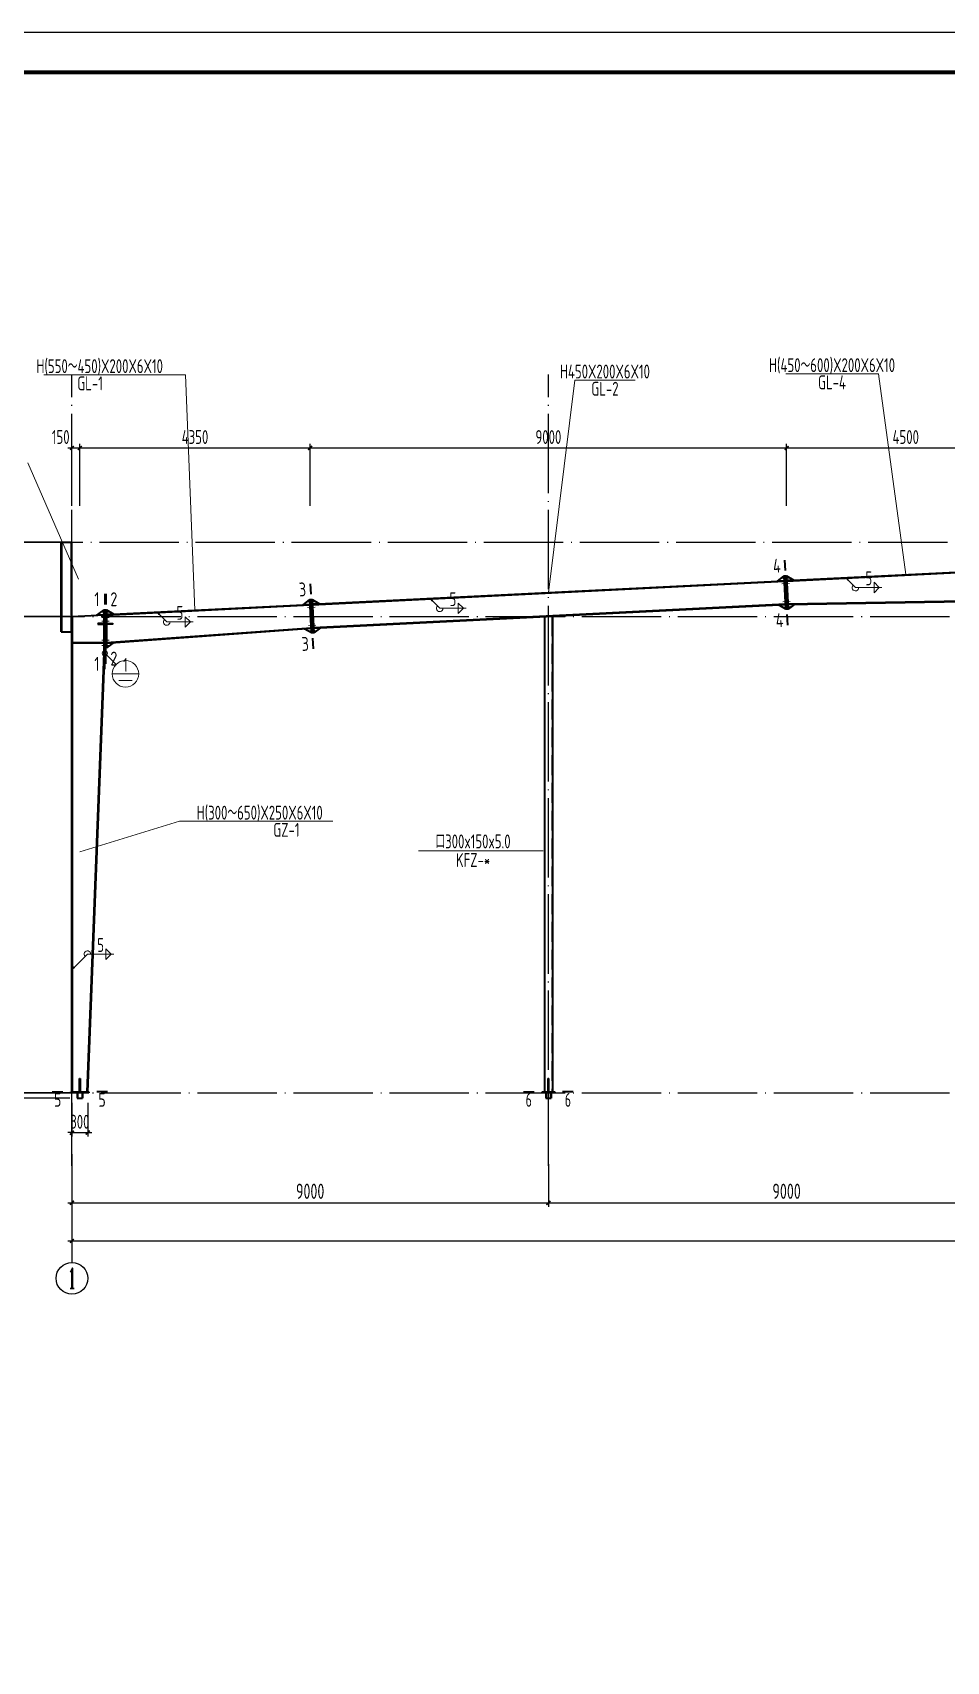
# Model space of a CAD drawing. Extents: x 753177 to 2169292, y -530934 to -273477.
# Drawn here: x 1936667 to 1971192, y -466303 to -404784 of the extents above; entities that cross this region are included whole.
import ezdxf
from ezdxf.enums import TextEntityAlignment as Align

# ---------------------------------------------------------------- set-up
doc = ezdxf.new("R2010")
doc.units = 0
doc.header["$LTSCALE"] = 1500
doc.header["$MEASUREMENT"] = 0
for name, pattern in [('DASH', [0.35, 0.25, -0.1]), ('DOTE', [2.42, 2, -0.2, 0.02, -0.2]), ('线型6', [8.75, 5, -1.25, 1.25, -1.25])]:
    doc.linetypes.add(name, pattern=pattern)
doc.layers.get('Defpoints').update_dxf_attribs({"color": 252})
for name, color, linetype in [('00-tk', 151, 'Continuous'), ('AXIS', 3, 'Continuous'), ('AXIS_TEXT', 7, 'Continuous'), ('DIM', 3, 'Continuous')]:
    doc.layers.add(name, color=color, linetype=linetype)
for name, color, linetype, lineweight in [('10', 7, 'Continuous', 35), ('111', 9, '线型6', 18), ('114', 2, 'Continuous', 18), ('116', 1, 'Continuous', 35), ('14', 2, 'Continuous', 35), ('TK', 252, 'Continuous', 13), ('墙线__粗线', 7, 'Continuous', 18), ('字符串标注', 9, 'Continuous', 18), ('柱子', 3, 'Continuous', 35), ('焊缝标注', 9, 'Continuous', 18), ('索引符号标注', 9, 'Continuous', 18)]:
    doc.layers.add(name, color=color, linetype=linetype, lineweight=lineweight)
doc.styles.add('_TCH_AXIS', font='COMPLEX', dxfattribs={"bigfont": 'GBCBIG'})
doc.styles.add('COMPLEX', font='COMPLEX')
doc.styles.add('FromPkpm', font='Pkpmeng', dxfattribs={"width": 0.7, "bigfont": 'hztxt'})
doc.styles.add('TSSD_Dimension', font='Tssdeng.shx', dxfattribs={"width": 0.7, "bigfont": 'hztxt.shx'})
doc.dimstyles.new('TSSD_150_150', dxfattribs={"dimtxt": 525, "dimasz": 150, "dimexe": 150, "dimexo": 375, "dimgap": 150, "dimtad": 1, "dimdec": 0, "dimzin": 0, "dimdsep": 46, "dimtxsty": 'TSSD_Dimension', "dimblk": 'ARCHTICK', "dimblk1": 'ARCHTICK', "dimblk2": 'ARCHTICK', "dimcen": 0, "dimdle": 150, "dimclrt": 7, "dimadec": 0, "dimazin": 0, "dimtfac": 1, "dimtdec": 0, "dimtix": 1, "dimtmove": 2, "dimatfit": 3, "dimfxl": 0, "dimtolj": 1, "dimtzin": 0, "dimarcsym": 0})
doc.dimstyles.new('TSSD_75_150', dxfattribs={"dimtxt": 575, "dimasz": 150, "dimexe": 150, "dimexo": 375, "dimgap": 150, "dimtad": 1, "dimdec": 0, "dimlfac": 0.5, "dimzin": 0, "dimdsep": 46, "dimtxsty": 'TSSD_Dimension', "dimblk": 'ARCHTICK', "dimcen": 0, "dimdle": 150, "dimclrt": 7, "dimadec": 0, "dimazin": 0, "dimtfac": 1, "dimtdec": 0, "dimtix": 1, "dimtmove": 2, "dimatfit": 3, "dimfxl": 0, "dimtolj": 1, "dimtzin": 0, "dimarcsym": 0})

# ---------------------------------------------------------------- blocks, each defined once
blk = doc.blocks.new('A$C16496DF1')
at = {"layer": '00-tk', "linetype": 'Continuous'}
blk.add_line((178350, 126150), (0, 126150), dxfattribs=at)
at = {"layer": '00-tk', "const_width": 150}
blk.add_lwpolyline([(3750, 124650), (176850, 124650), (176850, 1500), (3750, 1500)], close=True, dxfattribs=at)
blk = doc.blocks.new('_ArchTick')
at = {"color": 0, "linetype": 'ByBlock', "const_width": 0.4}
blk.add_lwpolyline([(-0.5, -0.5), (0.5, 0.5)], dxfattribs=at)
blk = doc.blocks.new('*D1314')
at = {"layer": 'Defpoints', "color": 0, "transparency": 16777216}
for p in [(1938154, -444832), (1938754, -444832), (1938754, -446332)]:
    blk.add_point(p, dxfattribs=at)
at = {"layer": 'DIM', "color": 0, "lineweight": -2, "transparency": 16777216}
for p, q in [((1938154, -445207), (1938154, -446482)), ((1938754, -445207), (1938754, -446482)), ((1938154, -446332), (1938004, -446332)), ((1938154, -446332), (1938754, -446332)), ((1938754, -446332), (1938904, -446332))]:
    blk.add_line(p, q, dxfattribs=at)
at = {"layer": 'DIM', "color": 0, "lineweight": -2, "transparency": 16777216, "xscale": 150, "yscale": 150, "zscale": 150}
blk.add_blockref('_ArchTick', (1938154, -446332), dxfattribs=at)
at = {"layer": 'DIM', "color": 0, "lineweight": -2, "transparency": 16777216, "xscale": 150, "yscale": 150, "zscale": 150, "rotation": 180}
blk.add_blockref('_ArchTick', (1938754, -446332), dxfattribs=at)
at = {"layer": 'DIM', "color": 7, "transparency": 16777216, "insert": (1938454, -445920), "char_height": 525, "attachment_point": 5, "style": 'TSSD_Dimension'}
blk.add_mtext('\\A1;300', dxfattribs=at)
blk = doc.blocks.new('*D1256')
at = {"layer": 'Defpoints', "color": 0, "transparency": 16777216}
for p in [(1938454, -420472), (1938154, -423032), (1938454, -423032)]:
    blk.add_point(p, dxfattribs=at)
at = {"layer": 'DIM', "color": 0, "lineweight": -2, "transparency": 16777216}
for p, q in [((1938004, -420472), (1938604, -420472)), ((1938154, -422657), (1938154, -420322)), ((1938454, -422657), (1938454, -420322))]:
    blk.add_line(p, q, dxfattribs=at)
at = {"layer": 'DIM', "color": 0, "lineweight": -2, "transparency": 16777216, "xscale": 150, "yscale": 150, "zscale": 150, "rotation": 180}
blk.add_blockref('_ArchTick', (1938154, -420472), dxfattribs=at)
at = {"layer": 'DIM', "color": 0, "lineweight": -2, "transparency": 16777216, "xscale": 150, "yscale": 150, "zscale": 150}
blk.add_blockref('_ArchTick', (1938454, -420472), dxfattribs=at)
at = {"layer": 'DIM', "color": 7, "transparency": 16777216, "insert": (1937730, -420060), "char_height": 525, "attachment_point": 5, "style": 'TSSD_Dimension'}
blk.add_mtext('\\A1;150', dxfattribs=at)
blk = doc.blocks.new('*D1257')
at = {"layer": 'Defpoints', "color": 0, "transparency": 16777216}
for p in [(1947154, -420472), (1938454, -423032), (1947154, -423032)]:
    blk.add_point(p, dxfattribs=at)
at = {"layer": 'DIM', "color": 0, "lineweight": -2, "transparency": 16777216}
for p, q in [((1938304, -420472), (1947304, -420472)), ((1938454, -422657), (1938454, -420322)), ((1947154, -422657), (1947154, -420322))]:
    blk.add_line(p, q, dxfattribs=at)
at = {"layer": 'DIM', "color": 0, "lineweight": -2, "transparency": 16777216, "xscale": 150, "yscale": 150, "zscale": 150, "rotation": 180}
blk.add_blockref('_ArchTick', (1938454, -420472), dxfattribs=at)
at = {"layer": 'DIM', "color": 0, "lineweight": -2, "transparency": 16777216, "xscale": 150, "yscale": 150, "zscale": 150}
blk.add_blockref('_ArchTick', (1947154, -420472), dxfattribs=at)
at = {"layer": 'DIM', "color": 7, "transparency": 16777216, "insert": (1942804, -420060), "char_height": 525, "attachment_point": 5, "style": 'TSSD_Dimension'}
blk.add_mtext('\\A1;4350', dxfattribs=at)
blk = doc.blocks.new('*D1258')
at = {"layer": 'Defpoints', "color": 0, "transparency": 16777216}
for p in [(1965154, -420472), (1947154, -423032), (1965154, -423032)]:
    blk.add_point(p, dxfattribs=at)
at = {"layer": 'DIM', "color": 0, "lineweight": -2, "transparency": 16777216}
for p, q in [((1947004, -420472), (1965304, -420472)), ((1947154, -422657), (1947154, -420322)), ((1965154, -422657), (1965154, -420322))]:
    blk.add_line(p, q, dxfattribs=at)
at = {"layer": 'DIM', "color": 0, "lineweight": -2, "transparency": 16777216, "xscale": 150, "yscale": 150, "zscale": 150, "rotation": 180}
blk.add_blockref('_ArchTick', (1947154, -420472), dxfattribs=at)
at = {"layer": 'DIM', "color": 0, "lineweight": -2, "transparency": 16777216, "xscale": 150, "yscale": 150, "zscale": 150}
blk.add_blockref('_ArchTick', (1965154, -420472), dxfattribs=at)
at = {"layer": 'DIM', "color": 7, "transparency": 16777216, "insert": (1956154, -420060), "char_height": 525, "attachment_point": 5, "style": 'TSSD_Dimension'}
blk.add_mtext('\\A1;9000', dxfattribs=at)
blk = doc.blocks.new('*D1259')
at = {"layer": 'Defpoints', "color": 0, "transparency": 16777216}
for p in [(1974154, -420472), (1965154, -423032), (1974154, -423032)]:
    blk.add_point(p, dxfattribs=at)
at = {"layer": 'DIM', "color": 0, "lineweight": -2, "transparency": 16777216}
for p, q in [((1965004, -420472), (1974304, -420472)), ((1965154, -422657), (1965154, -420322)), ((1974154, -422657), (1974154, -420322))]:
    blk.add_line(p, q, dxfattribs=at)
at = {"layer": 'DIM', "color": 0, "lineweight": -2, "transparency": 16777216, "xscale": 150, "yscale": 150, "zscale": 150, "rotation": 180}
blk.add_blockref('_ArchTick', (1965154, -420472), dxfattribs=at)
at = {"layer": 'DIM', "color": 0, "lineweight": -2, "transparency": 16777216, "xscale": 150, "yscale": 150, "zscale": 150}
blk.add_blockref('_ArchTick', (1974154, -420472), dxfattribs=at)
at = {"layer": 'DIM', "color": 7, "transparency": 16777216, "insert": (1969654, -420060), "char_height": 525, "attachment_point": 5, "style": 'TSSD_Dimension'}
blk.add_mtext('\\A1;4500', dxfattribs=at)
blk = doc.blocks.new('*D1316')
at = {"layer": 'Defpoints', "color": 0, "transparency": 16777216}
for p in [(1956154, -447149), (1974154, -447149), (1974154, -448984)]:
    blk.add_point(p, dxfattribs=at)
at = {"layer": 'DIM', "color": 0, "lineweight": -2, "transparency": 16777216}
for p, q in [((1956154, -447524), (1956154, -449134)), ((1974154, -447524), (1974154, -449134)), ((1956004, -448984), (1974304, -448984))]:
    blk.add_line(p, q, dxfattribs=at)
at = {"layer": 'DIM', "color": 0, "lineweight": -2, "transparency": 16777216, "xscale": 150, "yscale": 150, "zscale": 150, "rotation": 180}
blk.add_blockref('_ArchTick', (1956154, -448984), dxfattribs=at)
at = {"layer": 'DIM', "color": 0, "lineweight": -2, "transparency": 16777216, "xscale": 150, "yscale": 150, "zscale": 150}
blk.add_blockref('_ArchTick', (1974154, -448984), dxfattribs=at)
at = {"layer": 'DIM', "color": 7, "transparency": 16777216, "insert": (1965154, -448546), "char_height": 575, "attachment_point": 5, "style": 'TSSD_Dimension'}
blk.add_mtext('\\A1;9000', dxfattribs=at)
blk = doc.blocks.new('_AXISO')
blk.add_circle((0, 0), 0.5)
at = {"layer": 'AXIS_TEXT', "style": 'COMPLEX', "width": 1.041667}
blk.add_attdef('A', text='', height=0.56, dxfattribs=at).set_placement((-0.25, -0.28), (0.25, -0.28), align=Align.FIT)
blk = doc.blocks.new('*D1318')
at = {"layer": 'Defpoints', "color": 0, "transparency": 16777216}
for p in [(1938154, -447954), (2010154, -447954), (2010154, -450421)]:
    blk.add_point(p, dxfattribs=at)
at = {"layer": 'DIM', "color": 0, "lineweight": -2, "transparency": 16777216}
for p, q in [((1938154, -448329), (1938154, -450571)), ((2010154, -448329), (2010154, -450571)), ((1938004, -450421), (2010304, -450421))]:
    blk.add_line(p, q, dxfattribs=at)
at = {"layer": 'DIM', "color": 0, "lineweight": -2, "transparency": 16777216, "xscale": 150, "yscale": 150, "zscale": 150, "rotation": 180}
blk.add_blockref('_ArchTick', (1938154, -450421), dxfattribs=at)
at = {"layer": 'DIM', "color": 0, "lineweight": -2, "transparency": 16777216, "xscale": 150, "yscale": 150, "zscale": 150}
blk.add_blockref('_ArchTick', (2010154, -450421), dxfattribs=at)
at = {"layer": 'DIM', "color": 7, "transparency": 16777216, "insert": (1974154, -449983), "char_height": 575, "attachment_point": 5, "style": 'TSSD_Dimension'}
blk.add_mtext('\\A1;36000', dxfattribs=at)
blk = doc.blocks.new('*D1319')
at = {"layer": 'Defpoints', "color": 0, "transparency": 16777216}
for p in [(1938154, -447149), (1956154, -447149), (1956154, -448984)]:
    blk.add_point(p, dxfattribs=at)
at = {"layer": 'DIM', "color": 0, "lineweight": -2, "transparency": 16777216}
for p, q in [((1938154, -447524), (1938154, -449134)), ((1956154, -447524), (1956154, -449134)), ((1938004, -448984), (1956304, -448984))]:
    blk.add_line(p, q, dxfattribs=at)
at = {"layer": 'DIM', "color": 0, "lineweight": -2, "transparency": 16777216, "xscale": 150, "yscale": 150, "zscale": 150, "rotation": 180}
blk.add_blockref('_ArchTick', (1938154, -448984), dxfattribs=at)
at = {"layer": 'DIM', "color": 0, "lineweight": -2, "transparency": 16777216, "xscale": 150, "yscale": 150, "zscale": 150}
blk.add_blockref('_ArchTick', (1956154, -448984), dxfattribs=at)
at = {"layer": 'DIM', "color": 7, "transparency": 16777216, "insert": (1947154, -448546), "char_height": 575, "attachment_point": 5, "style": 'TSSD_Dimension'}
blk.add_mtext('\\A1;9000', dxfattribs=at)
blk = doc.blocks.new('*D1321')
at = {"layer": 'Defpoints', "color": 0, "transparency": 16777216}
for p in [(1932852, -444832), (1938454, -444832), (1938454, -445032)]:
    blk.add_point(p, dxfattribs=at)
at = {"layer": 'DIM', "color": 0, "lineweight": -2, "transparency": 16777216}
for p, q in [((1932852, -444832), (1932852, -444682)), ((1938079, -444832), (1932702, -444832)), ((1938079, -445032), (1932702, -445032)), ((1932852, -445032), (1932852, -444832)), ((1932852, -445032), (1932852, -445182))]:
    blk.add_line(p, q, dxfattribs=at)
at = {"layer": 'DIM', "color": 0, "lineweight": -2, "transparency": 16777216, "xscale": 150, "yscale": 150, "zscale": 150}
for p, rotation in [((1932852, -444832), 270), ((1932852, -445032), 90)]:
    blk.add_blockref('_ArchTick', p, dxfattribs=dict(at, rotation=rotation))
at = {"layer": 'DIM', "color": 7, "transparency": 16777216, "insert": (1932414, -444932), "char_height": 575, "attachment_point": 5, "rotation": 90, "style": 'TSSD_Dimension'}
blk.add_mtext('\\A1;100', dxfattribs=at)
blk = doc.blocks.new('*D1322')
at = {"layer": 'Defpoints', "color": 0, "transparency": 16777216}
for p in [(1932852, -426832), (1938454, -426832), (1938454, -444832)]:
    blk.add_point(p, dxfattribs=at)
at = {"layer": 'DIM', "color": 0, "lineweight": -2, "transparency": 16777216}
for p, q in [((1938079, -426832), (1932702, -426832)), ((1932852, -444982), (1932852, -426682)), ((1938079, -444832), (1932702, -444832))]:
    blk.add_line(p, q, dxfattribs=at)
at = {"layer": 'DIM', "color": 0, "lineweight": -2, "transparency": 16777216, "xscale": 150, "yscale": 150, "zscale": 150}
for p, rotation in [((1932852, -426832), 90), ((1932852, -444832), 270)]:
    blk.add_blockref('_ArchTick', p, dxfattribs=dict(at, rotation=rotation))
at = {"layer": 'DIM', "color": 7, "transparency": 16777216, "insert": (1932414, -435832), "char_height": 575, "attachment_point": 5, "rotation": 90, "style": 'TSSD_Dimension'}
blk.add_mtext('\\A1;9000', dxfattribs=at)
blk = doc.blocks.new('*D1323')
at = {"layer": 'Defpoints', "color": 0, "transparency": 16777216}
for p in [(1932852, -424032), (1938454, -424032), (1938454, -426832)]:
    blk.add_point(p, dxfattribs=at)
at = {"layer": 'DIM', "color": 0, "lineweight": -2, "transparency": 16777216}
for p, q in [((1938079, -424032), (1932702, -424032)), ((1932852, -426982), (1932852, -423882)), ((1938079, -426832), (1932702, -426832))]:
    blk.add_line(p, q, dxfattribs=at)
at = {"layer": 'DIM', "color": 0, "lineweight": -2, "transparency": 16777216, "xscale": 150, "yscale": 150, "zscale": 150}
for p, rotation in [((1932852, -424032), 90), ((1932852, -426832), 270)]:
    blk.add_blockref('_ArchTick', p, dxfattribs=dict(at, rotation=rotation))
at = {"layer": 'DIM', "color": 7, "transparency": 16777216, "insert": (1932414, -425432), "char_height": 575, "attachment_point": 5, "rotation": 90, "style": 'TSSD_Dimension'}
blk.add_mtext('\\A1;1400', dxfattribs=at)

msp = doc.modelspace()

# ---------------------------------------------------------------- hatches: boundary and pattern name
at = {"layer": '焊缝标注', "transparency": 33554687}
for points in [[(1967404.3, -425389.6), (1967464.1, -425471.1), (1967485.4, -425449.9)], [(1951694.5, -426175.1), (1951754.3, -426256.6), (1951775.6, -426235.4)], [(1941382.2, -426690.7), (1941442.1, -426772.2), (1941463.4, -426751)], [(1938173.5, -440156.9), (1938254.9, -440096.8), (1938233.6, -440075.6)]]:
    msp.add_hatch(color=256, dxfattribs=at).paths.add_polyline_path(points)

# ---------------------------------------------------------------- linework, layer by layer
at = {"color": 3, "lineweight": 35, "ltscale": 2}
for p, q in [((1956003.5, -426840.7), (1956003.5, -444792.1)), ((1956303.5, -426825.7), (1956303.5, -444792.1))]:
    msp.add_line(p, q, dxfattribs=at)
at = {"color": 3, "linetype": 'DASH', "lineweight": 35, "ltscale": 2}
for p, q in [((1956013.5, -426840.2), (1956013.5, -444792.1)), ((1956293.5, -426826.2), (1956293.5, -444792.1))]:
    msp.add_line(p, q, dxfattribs=at)
at = {"layer": '10', "lineweight": 35, "ltscale": 2}
for p, q in [((1965074.6, -424705.1), (1965094.6, -425104.6)), ((1947154.5, -425601.1), (1947174.5, -426000.6)), ((1939398.1, -425986.4), (1939398.1, -426386.4)), ((1939438.1, -425986.4), (1939438.1, -426386.4)), ((1965197.5, -427162), (1965177.5, -426762.5)), ((1947277.4, -428058), (1947257.4, -427658.5)), ((1939398.1, -428826.4), (1939398.1, -428426.4)), ((1939438.1, -428626.4), (1939438.1, -428226.4)), ((1937413.5, -444792.1), (1937813.5, -444792.1)), ((1939493.5, -444792.1), (1939093.5, -444792.1)), ((1955213.5, -444792.1), (1955613.5, -444792.1)), ((1957093.5, -444792.1), (1956693.5, -444792.1))]:
    msp.add_line(p, q, dxfattribs=at)
at = {"layer": '111', "lineweight": 18, "ltscale": 2}
msp.add_line((1938153.5, -443332.1), (1938153.5, -448832.1), dxfattribs=at)
at = {"layer": '114', "lineweight": 18, "ltscale": 2}
for p, q in [((1964969.2, -425401.2), (1965248.9, -425387.2)), ((1964979.2, -425601), (1965258.9, -425587)), ((1947049.1, -426297.2), (1947328.8, -426283.2)), ((1965013.2, -426280.1), (1965292.8, -426266.1)), ((1939278.1, -426676.9), (1939558.1, -426676.9)), ((1939278.1, -426876.9), (1939558.1, -426876.9)), ((1947059.1, -426497), (1947338.8, -426483)), ((1965023.2, -426479.9), (1965302.8, -426465.9)), ((1939278.1, -427016.9), (1939558.1, -427016.9)), ((1947093.1, -427176.1), (1947372.7, -427162.1)), ((1947103.1, -427375.9), (1947382.7, -427361.9)), ((1939278.1, -427736.3), (1939558.1, -427736.3)), ((1939278.1, -427936.4), (1939558.1, -427936.4))]:
    msp.add_line(p, q, dxfattribs=at)
at = {"layer": '114', "color": 1, "lineweight": 70, "ltscale": 2}
for p, q in [((1965069.1, -425396.2), (1965149, -425392.2)), ((1965079.1, -425596), (1965159, -425592)), ((1947149, -426292.2), (1947228.9, -426288.2)), ((1965113.1, -426275.1), (1965193, -426271.1)), ((1939378.1, -426676.9), (1939458.1, -426676.9)), ((1939378.1, -426876.9), (1939458.1, -426876.9)), ((1947159, -426492), (1947238.9, -426488)), ((1965123.1, -426474.9), (1965203, -426470.9)), ((1939378.1, -427016.9), (1939458.1, -427016.9)), ((1947193, -427171.1), (1947272.9, -427167.1)), ((1947203, -427370.9), (1947282.9, -427366.9)), ((1939378.1, -427736.3), (1939458.1, -427736.3)), ((1939378.1, -427936.4), (1939458.1, -427936.4))]:
    msp.add_line(p, q, dxfattribs=at)
at = {"layer": '116', "lineweight": 35, "ltscale": 2}
for p, q in [((1938353.5, -444832.1), (1938353.5, -445032.1)), ((1938353.5, -445032.1), (1938553.5, -445032.1)), ((1938370.5, -444832.1), (1938370.5, -445032.1)), ((1938536.5, -444832.1), (1938536.5, -445032.1)), ((1938553.5, -444832.1), (1938553.5, -445032.1)), ((1956053.5, -444832.1), (1956053.5, -445032.1)), ((1956053.5, -445032.1), (1956253.5, -445032.1)), ((1956070.5, -444832.1), (1956070.5, -445032.1)), ((1956236.5, -444832.1), (1956236.5, -445032.1)), ((1956253.5, -444832.1), (1956253.5, -445032.1))]:
    msp.add_line(p, q, dxfattribs=at)
at = {"layer": '14', "lineweight": 35, "ltscale": 2}
for p, q in [((1964803.9, -425499.6), (1965064.6, -425306.3)), ((1965033.7, -425488.1), (1964803.9, -425499.6)), ((1965071.6, -425446.1), (1965033.7, -425488.1)), ((1965064.6, -425306.3), (1965104.6, -425304.3)), ((1965127.5, -426564.7), (1965064.6, -425306.3)), ((1965064.6, -425306.3), (1965071.6, -425446.1)), ((1965104.6, -425304.3), (1965144.5, -425302.3)), ((1965104.6, -425304.3), (1965167.5, -426562.8)), ((1965167.5, -426562.8), (1965104.6, -425304.3)), ((1965144.5, -425302.3), (1965207.4, -426560.8)), ((1965151.5, -425442.1), (1965144.5, -425302.3)), ((1965144.5, -425302.3), (1965423.2, -425468.6)), ((1965193.5, -425480.1), (1965151.5, -425442.1)), ((1965423.2, -425468.6), (1965193.5, -425480.1)), ((1946883.9, -426395.6), (1947144.5, -426202.3)), ((1947144.5, -426202.3), (1947184.5, -426200.3)), ((1947207.4, -427460.8), (1947144.5, -426202.3)), ((1947144.5, -426202.3), (1947151.5, -426342.1)), ((1947184.5, -426200.3), (1947224.4, -426198.3)), ((1947184.5, -426200.3), (1947247.4, -427458.8)), ((1947247.4, -427458.8), (1947184.5, -426200.3)), ((1947224.4, -426198.3), (1947287.3, -427456.8)), ((1947231.4, -426338.2), (1947224.4, -426198.3)), ((1947224.4, -426198.3), (1947503.1, -426364.6)), ((1938153.5, -426832.1), (1939378.1, -426770.9)), ((1939378.1, -426790.9), (1938153.5, -426852.1)), ((1938153.5, -426852.1), (1938153.5, -426832.1)), ((1939098.5, -426784.8), (1939378.1, -426590.9)), ((1939338.2, -426772.9), (1939098.5, -426784.8)), ((1939378.1, -426730.9), (1939338.2, -426772.9)), ((1939378.1, -428226.4), (1939378.1, -426586.4)), ((1939378.1, -426586.4), (1939418.1, -426586.4)), ((1939378.1, -426590.9), (1939378.1, -426730.9)), ((1939378.1, -426770.9), (1939378.1, -426790.9)), ((1939418.1, -426586.4), (1939418.1, -428226.4)), ((1939418.1, -428026.4), (1939418.1, -426586.4)), ((1939418.1, -426586.4), (1939458.1, -426586.4)), ((1939458.1, -426586.4), (1939458.1, -428026.4)), ((1939458.1, -426726.9), (1939458.1, -426586.9)), ((1939458.1, -426586.9), (1939737.8, -426752.9)), ((1939498.1, -426764.9), (1939458.1, -426726.9)), ((1939737.8, -426752.9), (1939498.1, -426764.9)), ((1947113.6, -426384.1), (1946883.9, -426395.6)), ((1947151.5, -426342.1), (1947113.6, -426384.1)), ((1947273.4, -426376.1), (1947231.4, -426338.2)), ((1947503.1, -426364.6), (1947273.4, -426376.1)), ((1964848.9, -426398.5), (1965078.6, -426387)), ((1965127.5, -426564.7), (1964848.9, -426398.5)), ((1965078.6, -426387), (1965120.6, -426424.9)), ((1965120.6, -426424.9), (1965127.5, -426564.7)), ((1965167.5, -426562.8), (1965127.5, -426564.7)), ((1965207.4, -426560.8), (1965167.5, -426562.8)), ((1965200.5, -426420.9), (1965238.5, -426380.3)), ((1965207.4, -426560.8), (1965200.5, -426420.9)), ((1965468.4, -426376.5), (1965207.4, -426560.8)), ((1965238.5, -426380.3), (1965468.4, -426376.5)), ((1939378.1, -427106.9), (1939138.1, -427106.9)), ((1939138.1, -427106.9), (1939138.1, -427126.9)), ((1939138.1, -427126.9), (1939378.1, -427126.9)), ((1939378.1, -427126.9), (1939378.1, -427106.9)), ((1939458.1, -427106.9), (1939698.1, -427106.9)), ((1939458.1, -427126.9), (1939458.1, -427106.9)), ((1939698.1, -427126.9), (1939458.1, -427126.9)), ((1939698.1, -427106.9), (1939698.1, -427126.9)), ((1946929.2, -427300.6), (1947158.6, -427283.9)), ((1947207.4, -427460.8), (1946929.2, -427300.6)), ((1947158.6, -427283.9), (1947200.5, -427320.9)), ((1947200.5, -427320.9), (1947207.4, -427460.8)), ((1947247.4, -427458.8), (1947207.4, -427460.8)), ((1947287.3, -427456.8), (1947247.4, -427458.8)), ((1947280.4, -427316.9), (1947318.3, -427275)), ((1947287.3, -427456.8), (1947280.4, -427316.9)), ((1947548, -427263.5), (1947287.3, -427456.8)), ((1947318.3, -427275), (1947548, -427263.5)), ((1938173.5, -427826.3), (1939378.1, -427826.3)), ((1938173.5, -427846.3), (1938173.5, -427826.3)), ((1939378.1, -427846.3), (1938173.5, -427846.3)), ((1939378.1, -427826.3), (1939378.1, -427846.3)), ((1939458.1, -428026.4), (1939418.1, -428026.4)), ((1939737.4, -427826), (1939458.1, -428026.4)), ((1939458.1, -427886.4), (1939498, -427843.4)), ((1939458.1, -428026.4), (1939458.1, -427886.4)), ((1939498, -427843.4), (1939737.4, -427826)), ((1939418.1, -428226.4), (1939378.1, -428226.4)), ((1938443.5, -444792.1), (1938443.5, -444292.1)), ((1938443.5, -444292.1), (1938463.5, -444292.1)), ((1938463.5, -444292.1), (1938463.5, -444792.1)), ((1956145.5, -444792.1), (1956145.5, -444292.1)), ((1956145.5, -444292.1), (1956161.5, -444292.1)), ((1956161.5, -444292.1), (1956161.5, -444792.1)), ((1938113.5, -444832.1), (1938113.5, -444792.1)), ((1938113.5, -444792.1), (1938793.5, -444792.1)), ((1938793.5, -444832.1), (1938113.5, -444832.1)), ((1938463.5, -444792.1), (1938443.5, -444792.1)), ((1938793.5, -444792.1), (1938793.5, -444832.1)), ((1955913.5, -444832.1), (1955913.5, -444792.1)), ((1955913.5, -444792.1), (1956393.5, -444792.1)), ((1956393.5, -444832.1), (1955913.5, -444832.1)), ((1956161.5, -444792.1), (1956145.5, -444792.1)), ((1956393.5, -444792.1), (1956393.5, -444832.1))]:
    msp.add_line(p, q, dxfattribs=at)
at = {"layer": 'AXIS', "color": 253, "linetype": 'DOTE'}
for p, q in [((1938153.5, -447588.9), (1938153.5, -417696.5)), ((1956153.5, -447588.9), (1956153.5, -417696.5)), ((1928305.6, -424032.1), (2020875.7, -424032.1)), ((1928374.6, -426832.1), (2020944.7, -426832.1)), ((1928374.6, -444832.1), (2020944.7, -444832.1))]:
    msp.add_line(p, q, dxfattribs=at)
at = {"layer": 'AXIS'}
msp.add_line((1938153.5, -447148.9), (1938153.5, -451233.7), dxfattribs=at)
at = {"layer": '墙线__粗线', "lineweight": 18, "ltscale": 2}
msp.add_circle((1939398.1, -428226.4), 100, dxfattribs=at)
at = {"layer": '字符串标注', "lineweight": 18, "ltscale": 2}
for p, q in [((1942450, -417707.7), (1937090.3, -417707.7)), ((1942803.5, -426599.6), (1942450, -417707.7)), ((1968620, -417669.9), (1965120, -417669.9)), ((1969653.5, -425257.1), (1968620, -417669.9)), ((1956153.5, -425932.1), (1957153.5, -417911.3)), ((1957153.5, -417911.3), (1959428.5, -417911.3)), ((1938403.5, -425424.6), (1936483.5, -421029.6)), ((1938453.5, -435724.6), (1942222.5, -434571.8)), ((1942222.5, -434571.8), (1948007.3, -434571.8))]:
    msp.add_line(p, q, dxfattribs=at)
at = {"layer": '字符串标注', "color": 0, "lineweight": 18, "ltscale": 2}
msp.add_line((1955953.5, -435687.1), (1951241.5, -435687.1), dxfattribs=at)
at = {"layer": '字符串标注', "ltscale": 2}
for points in [[(1938403.6, -425424.6, 0.2, 0.2, 1), (1938403.4, -425424.6, 0.2, 0.2, 1)], [(1969653.6, -425257.1, 0.2, 0.2, 1), (1969653.4, -425257.1, 0.2, 0.2, 1)], [(1956153.6, -425932.1, 0.2, 0.2, 1), (1956153.4, -425932.1, 0.2, 0.2, 1)], [(1942803.6, -426599.6, 0.2, 0.2, 1), (1942803.4, -426599.6, 0.2, 0.2, 1)], [(1938453.6, -435724.6, 0.2, 0.2, 1), (1938453.4, -435724.6, 0.2, 0.2, 1)]]:
    msp.add_lwpolyline(points, format="xyseb", close=True, dxfattribs=at)
at = {"layer": '柱子', "lineweight": 35, "ltscale": 2}
for p, q in [((1937753.5, -427417.1), (1937753.5, -424032.1)), ((1937753.5, -424032.1), (1937769.5, -424032.1)), ((1937753.5, -424032.1), (1938153.5, -424032.1)), ((1937769.5, -427417.1), (1937769.5, -424032.1)), ((1938137.5, -427417.1), (1938137.5, -424032.1)), ((1938137.5, -424032.1), (1938153.5, -424032.1)), ((1938153.5, -427417.1), (1938153.5, -424032.1)), ((1965153.5, -425482.1), (1974153.5, -425032.1)), ((1965154.5, -425502.1), (1974153.5, -425052.1)), ((1947233.4, -426378.1), (1965073.6, -425486.1)), ((1947234.4, -426398.1), (1965074.6, -425506.1)), ((1965197.5, -426361), (1973753.8, -426218.3)), ((1965198.5, -426381), (1973753.8, -426238.3)), ((1938153.5, -426852.1), (1938173.5, -426851.1)), ((1938153.5, -444792.1), (1938153.5, -426852.1)), ((1938173.5, -444792.1), (1938173.5, -426851.1)), ((1939458.1, -426766.9), (1947153.5, -426382.1)), ((1939458.1, -426786.9), (1947154.5, -426402.1)), ((1947277.4, -427257), (1965117.6, -426365)), ((1947278.4, -427277), (1965118.6, -426385)), ((1937753.5, -427417.1), (1938153.5, -427417.1)), ((1939458.1, -427826.3), (1947197.5, -427261)), ((1939458.1, -427846.4), (1947198.5, -427281)), ((1938733.5, -444792.1), (1939378.1, -428226.4)), ((1938753.5, -444792.1), (1939398.1, -428226.4)), ((1939378.1, -428226.4), (1939398.1, -428226.4))]:
    msp.add_line(p, q, dxfattribs=at)
at = {"layer": '焊缝标注', "lineweight": 18, "ltscale": 2}
for p, q in [((1967404.3, -425389.6), (1967756.8, -425744.1)), ((1968456.8, -425544.1), (1968656.8, -425744.1)), ((1968456.8, -425744.1), (1968456.8, -425544.1)), ((1951694.5, -426175.1), (1952047, -426529.6)), ((1967756.8, -425744.1), (1968756.8, -425744.1)), ((1968456.8, -425944.1), (1968656.8, -425744.1)), ((1968456.8, -425744.1), (1968456.8, -425944.1)), ((1941382.2, -426690.7), (1941734.8, -427045.2)), ((1942434.8, -426845.2), (1942634.8, -427045.2)), ((1942434.8, -427045.2), (1942434.8, -426845.2)), ((1952047, -426529.6), (1953047, -426529.6)), ((1952747, -426329.6), (1952947, -426529.6)), ((1952747, -426529.6), (1952747, -426329.6)), ((1952747, -426729.6), (1952947, -426529.6)), ((1952747, -426529.6), (1952747, -426729.6)), ((1941734.8, -427045.2), (1942734.8, -427045.2)), ((1942434.8, -427245.2), (1942634.8, -427045.2)), ((1942434.8, -427045.2), (1942434.8, -427245.2)), ((1938173.5, -440156.9), (1938739.4, -439591.4)), ((1938739.4, -439591.4), (1939739.4, -439591.4)), ((1939439.4, -439391.4), (1939639.4, -439591.4)), ((1939439.4, -439591.4), (1939439.4, -439391.4)), ((1939439.4, -439791.4), (1939639.4, -439591.4)), ((1939439.4, -439591.4), (1939439.4, -439791.4))]:
    msp.add_line(p, q, dxfattribs=at)
at = {"layer": '焊缝标注', "linetype": 'Continuous'}
for points in [[(1967404.3, -425389.6), (1967464.1, -425471.1), (1967485.4, -425449.9)], [(1951694.5, -426175.1), (1951754.3, -426256.6), (1951775.6, -426235.4)], [(1941382.2, -426690.7), (1941442.1, -426772.2), (1941463.4, -426751)], [(1938173.5, -440156.9), (1938254.9, -440096.8), (1938233.6, -440075.6)]]:
    msp.add_lwpolyline(points, close=True, dxfattribs=at)
at = {"layer": '焊缝标注', "lineweight": 18, "ltscale": 2}
for centre, start, end in [((1967756.8, -425744.1), 134.840317, 0), ((1952047, -426529.6), 134.840317, 0), ((1941734.8, -427045.2), 134.840332, 0), ((1938739.4, -439591.4), 0, 224.977173)]:
    msp.add_arc(centre, 125, start, end, dxfattribs=at)
at = {"layer": '索引符号标注', "lineweight": 18, "ltscale": 2}
for p, q in [((1939468.8, -428297.1), (1939822.4, -428650.6)), ((1939675.9, -429004.2), (1940675.9, -429004.2)), ((1939925.9, -429254.2), (1940425.9, -429254.2))]:
    msp.add_line(p, q, dxfattribs=at)
msp.add_circle((1940175.9, -429004.2), 500, dxfattribs=at)

# ---------------------------------------------------------------- block references
at = {"layer": 'AXIS'}
ref = msp.add_blockref('_AXISO', (1938153.5, -451833.7), dxfattribs=dict(at, xscale=1200, yscale=1200, zscale=1200))
ref.add_attrib('A', '1', dxfattribs={"layer": 'AXIS_TEXT', "height": 772.1, "style": '_TCH_AXIS'}).set_placement((1937988.1, -452219.8), (1938319, -452219.8), align=Align.FIT)
at = {"layer": 'TK', "color": 2, "linetype": 'ByBlock'}
msp.add_blockref('A$C16496DF1', (1892834.7, -530934.4), dxfattribs=at)

# ---------------------------------------------------------------- texts
at = {"layer": '10', "color": 7, "lineweight": 25, "style": 'FromPkpm', "width": 0.77}
for s, rotation, p in [('4', 2.86261, (1964785, -424919.8)), ('3', 2.862457, (1946864.9, -425815.8)), ('4', 2.86261, (1964887.8, -426977.2)), ('3', 2.862457, (1946967.7, -427873.2))]:
    msp.add_text(s, height=525, rotation=rotation, dxfattribs=at).set_placement(p, align=Align.MIDDLE_CENTER)
at = {"layer": '10', "color": 7, "lineweight": 25, "style": 'FromPkpm'}
for s, width, p in [('1', 0.77, (1939098.1, -426186.4)), ('2', 0.77, (1939738.1, -426186.4)), ('2', 0.77, (1939738.1, -428426.4)), ('1', 0.77, (1939098.1, -428626.4)), ('6', 0.64, (1955413.5, -445092.1)), ('6', 0.64, (1956893.5, -445092.1))]:
    msp.add_text(s, height=525, dxfattribs=dict(at, width=width)).set_placement(p, align=Align.MIDDLE_CENTER)
at = {"layer": '10', "lineweight": 25, "style": 'FromPkpm', "width": 0.77}
for p in [(1937613.5, -445092.1), (1939293.5, -445092.1)]:
    msp.add_text('5', height=525, dxfattribs=at).set_placement(p, align=Align.MIDDLE_CENTER)
at = {"layer": '字符串标注', "color": 7, "lineweight": 25, "style": 'FromPkpm', "width": 0.7}
for s, p in [('H(550～450)X200X6X10', (1939203.2, -417645.2)), ('H(450～600)X200X6X10', (1966870, -417607.4)), ('H450X200X6X10', (1958291, -417848.8)), ('H(300～650)X250X6X10', (1945248.5, -434509.3))]:
    msp.add_text(s, height=525, dxfattribs=at).set_placement(p, align=Align.CENTER)
for s, p in [('GL-1', (1938840.3, -417770.2)), ('GL-2', (1958291, -417973.8)), ('GL-4', (1966870, -417732.4)), ('GZ-1', (1946257.3, -434634.3))]:
    msp.add_text(s, height=525, dxfattribs=at).set_placement(p, align=Align.TOP_CENTER)
at = {"layer": '字符串标注', "color": 0, "lineweight": 25, "style": 'TSSD_Dimension', "width": 0.7}
for s, p in [('口300x150x5.0', (1953307.4, -435595.2)), ('KFZ-*', (1953307.4, -436299.6))]:
    msp.add_text(s, height=525, dxfattribs=at).set_placement(p, align=Align.CENTER)
at = {"layer": '焊缝标注', "color": 7, "lineweight": 25, "style": 'FromPkpm', "width": 0.7}
for p in [(1968256.8, -425661.6), (1952547, -426447.1), (1942234.8, -426962.7), (1939239.4, -439508.9)]:
    msp.add_text('5', height=525, dxfattribs=at).set_placement(p, align=Align.CENTER)
at = {"layer": '索引符号标注', "color": 7, "lineweight": 25, "style": 'FromPkpm', "width": 0.7}
msp.add_text('1', height=525, dxfattribs=at).set_placement((1940175.9, -428929.2), align=Align.CENTER)

# ---------------------------------------------------------------- dimensions: what is measured, and where the dimension line sits
at = {"layer": 'DIM'}
dim = msp.add_linear_dim(base=(1938453.5, -420472.2), p1=(1938153.5, -423032.1), p2=(1938453.5, -423032.1), text='150', dimstyle='TSSD_150_150', dxfattribs=at)
dim.commit()
dim.dimension.update_dxf_attribs({"geometry": '*D1256', "text_midpoint": (1937730.1, -420059.7), "dimtype": 160})
for base, p1, p2, text, picture, middle in [((1947153.5, -420472.2), (1938453.5, -423032.1), (1947153.5, -423032.1), '4350', '*D1257', (1942803.5, -420059.7)), ((1965153.5, -420472.2), (1947153.5, -423032.1), (1965153.5, -423032.1), '9000', '*D1258', (1956153.5, -420059.7)), ((1974153.5, -420472.2), (1965153.5, -423032.1), (1974153.5, -423032.1), '4500', '*D1259', (1969653.5, -420059.7)), ((1938753.5, -446332.1), (1938153.5, -444832.1), (1938753.5, -444832.1), '300', '*D1314', (1938453.5, -445919.6))]:
    dim = msp.add_linear_dim(base=base, p1=p1, p2=p2, text=text, dimstyle='TSSD_150_150', dxfattribs=at)
    dim.commit()
    dim.dimension.update_dxf_attribs({"geometry": picture, "text_midpoint": middle})
for base, p1, p2, angle, picture, middle in [((1932851.9, -424032.1), (1938453.5, -426832.1), (1938453.5, -424032.1), 90, '*D1323', (1932414.4, -425432.1)), ((1932851.9, -426832.1), (1938453.5, -444832.1), (1938453.5, -426832.1), 90, '*D1322', (1932414.4, -435832.1)), ((1932851.9, -444832.1), (1938453.5, -445032.1), (1938453.5, -444832.1), 90, '*D1321', (1932414.4, -444932.1)), ((2010153.5, -450420.8), (1938153.5, -447953.7), (2010153.5, -447953.7), 360, '*D1318', (1974153.5, -449983.3))]:
    dim = msp.add_linear_dim(base=base, p1=p1, p2=p2, angle=angle, dimstyle='TSSD_75_150', dxfattribs=at)
    dim.commit()
    dim.dimension.update_dxf_attribs({"geometry": picture, "text_midpoint": middle})
for p1, p2, picture, middle in [((1938153.5, -447148.9), (1956153.5, -447148.9), '*D1319', (1947153.5, -448546.2)), ((1956153.5, -447148.9), (1974153.5, -447148.9), '*D1316', (1965153.5, -448546.2))]:
    dim = msp.add_aligned_dim(p1=p1, p2=p2, distance=-1834.9, dimstyle='TSSD_75_150', dxfattribs=at)
    dim.commit()
    dim.dimension.update_dxf_attribs({"geometry": picture, "text_midpoint": middle})

doc.saveas('drawing.dxf')
